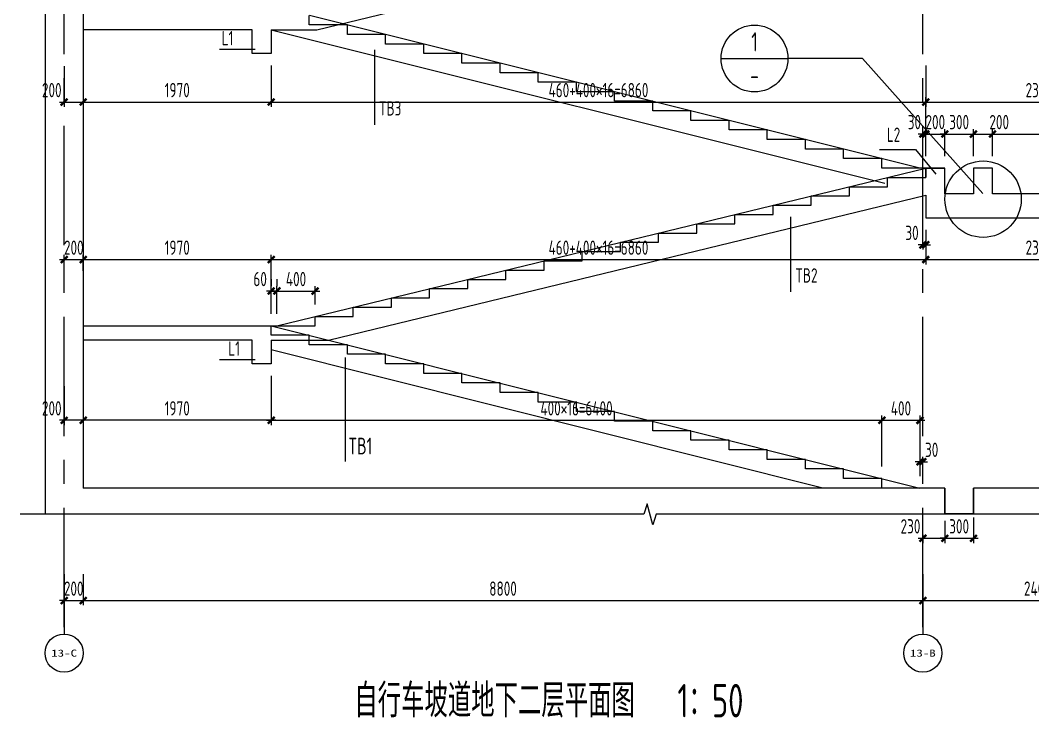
# Model space of a CAD drawing. Extents: x 20383 to 83436, y 6754 to 118707.
# Drawn here: x 33231 to 43842, y 23435 to 30740 of the extents above; entities that cross this region are included whole.
import ezdxf
from ezdxf.enums import TextEntityAlignment as Align

# ---------------------------------------------------------------- set-up
doc = ezdxf.new("R2010")
doc.units = 0
doc.header["$LTSCALE"] = 1000
doc.header["$MEASUREMENT"] = 0
doc.linetypes.add('CENTER', pattern=[2, 1.25, -0.25, 0.25, -0.25])
doc.layers.get('0').update_dxf_attribs({"linetype": 'CONTINUOUS'})
doc.layers.get('Defpoints').update_dxf_attribs({"color": 167, "linetype": 'CONTINUOUS'})
for name, color, linetype in [('$0$A_STR-砼墙', 51, 'CONTINUOUS'), ('02-TEXT_轴号', 7, 'CONTINUOUS'), ('104-13 B2核心筒$0$A_STR-砼墙', 51, 'CONTINUOUS'), ('A_STR-砼墙', 51, 'CONTINUOUS'), ('A_STR-砼柱', 51, 'CONTINUOUS'), ('AXIS', 253, 'CENTER'), ('AXIS_TEXT', 7, 'CONTINUOUS'), ('s-dim', 3, 'CONTINUOUS'), ('S-DIM-SYMB', 3, 'CONTINUOUS'), ('S-TEXT', 7, 'CONTINUOUS'), ('s-thin', 3, 'CONTINUOUS'), ('S_TEXT', 7, 'CONTINUOUS'), ('S_THIN', 7, 'CONTINUOUS')]:
    doc.layers.add(name, color=color, linetype=linetype)
doc.styles.add('_TCH_AXIS', font='STXIHEI.TTF')
doc.styles.add('COMPLEX', font='COMPLEX')
doc.styles.add('TSSD_Dimension', font='tssdeng.shx', dxfattribs={"width": 0.7, "bigfont": 'TSSDCHN.SHX'})
doc.styles.add('TSSD_Label', font='Tssdeng.shx', dxfattribs={"width": 0.7, "bigfont": 'Hztxt.shx'})
doc.styles.add('TSSD_Num', font='Tssdeng.shx', dxfattribs={"width": 0.7, "bigfont": 'Hztxt.shx'})
doc.styles.add('TSSD_Rein', font='Tssdeng.shx', dxfattribs={"width": 0.7, "bigfont": 'hztxt.shx'})
doc.dimstyles.new('TSSD_50_50', dxfattribs={"dimtxt": 150, "dimasz": 50, "dimexe": 50, "dimexo": 125, "dimgap": 50, "dimtad": 1, "dimdec": 0, "dimzin": 0, "dimdsep": 46, "dimtxsty": 'TSSD_Dimension', "dimblk": 'ARCHTICK', "dimblk1": 'ARCHTICK', "dimblk2": 'ARCHTICK', "dimcen": 0, "dimdle": 50, "dimclrt": 7, "dimadec": 0, "dimazin": 0, "dimtfac": 1, "dimtdec": 0, "dimtix": 1, "dimtmove": 2, "dimatfit": 3, "dimfxl": 1, "dimtolj": 1, "dimtzin": 0, "dimarcsym": 0})

# ---------------------------------------------------------------- blocks, each defined once
blk = doc.blocks.new('_ArchTick')
at = {"color": 0, "const_width": 0.5}
blk.add_lwpolyline([(-0.71, -0.71), (0.71, 0.71)], dxfattribs=at)
blk = doc.blocks.new('*D97')
at = {"layer": 'Defpoints', "color": 0, "transparency": 16777216}
for p in [(42691, 25062), (45091, 25062), (45091, 24662)]:
    blk.add_point(p, dxfattribs=at)
at = {"layer": 's-dim', "color": 0, "lineweight": -2, "transparency": 16777216}
for p, q in [((42691, 24937), (42691, 24612)), ((45091, 24937), (45091, 24612)), ((42641, 24662), (45141, 24662))]:
    blk.add_line(p, q, dxfattribs=at)
at = {"layer": 's-dim', "color": 0, "lineweight": -2, "transparency": 16777216, "xscale": 50, "yscale": 50, "zscale": 50, "rotation": 180}
blk.add_blockref('_ArchTick', (42691, 24662), dxfattribs=at)
at = {"layer": 's-dim', "color": 0, "lineweight": -2, "transparency": 16777216, "xscale": 50, "yscale": 50, "zscale": 50}
blk.add_blockref('_ArchTick', (45091, 24662), dxfattribs=at)
at = {"layer": 's-dim', "color": 7, "transparency": 16777216, "insert": (43891, 24787), "char_height": 150, "attachment_point": 5, "style": 'TSSD_Dimension'}
blk.add_mtext('\\A1;2400', dxfattribs=at)
blk = doc.blocks.new('*D98')
at = {"layer": 'Defpoints', "color": 0, "transparency": 16777216}
for p in [(33891, 25062), (42691, 25062), (42691, 24662)]:
    blk.add_point(p, dxfattribs=at)
at = {"layer": 's-dim', "color": 0, "lineweight": -2, "transparency": 16777216}
for p, q in [((33891, 24937), (33891, 24612)), ((42691, 24937), (42691, 24612)), ((33841, 24662), (42741, 24662))]:
    blk.add_line(p, q, dxfattribs=at)
at = {"layer": 's-dim', "color": 0, "lineweight": -2, "transparency": 16777216, "xscale": 50, "yscale": 50, "zscale": 50, "rotation": 180}
blk.add_blockref('_ArchTick', (33891, 24662), dxfattribs=at)
at = {"layer": 's-dim', "color": 0, "lineweight": -2, "transparency": 16777216, "xscale": 50, "yscale": 50, "zscale": 50}
blk.add_blockref('_ArchTick', (42691, 24662), dxfattribs=at)
at = {"layer": 's-dim', "color": 7, "transparency": 16777216, "insert": (38291, 24787), "char_height": 150, "attachment_point": 5, "style": 'TSSD_Dimension'}
blk.add_mtext('\\A1;8800', dxfattribs=at)
blk = doc.blocks.new('*D99')
at = {"layer": 'Defpoints', "color": 0, "transparency": 16777216}
for p in [(33691, 25062), (33891, 25062), (33891, 24662)]:
    blk.add_point(p, dxfattribs=at)
at = {"layer": 's-dim', "color": 0, "lineweight": -2, "transparency": 16777216}
for p, q in [((33691, 24937), (33691, 24612)), ((33891, 24937), (33891, 24612)), ((33691, 24662), (33641, 24662)), ((33691, 24662), (33891, 24662)), ((33891, 24662), (33941, 24662))]:
    blk.add_line(p, q, dxfattribs=at)
at = {"layer": 's-dim', "color": 0, "lineweight": -2, "transparency": 16777216, "xscale": 50, "yscale": 50, "zscale": 50}
blk.add_blockref('_ArchTick', (33691, 24662), dxfattribs=at)
at = {"layer": 's-dim', "color": 0, "lineweight": -2, "transparency": 16777216, "xscale": 50, "yscale": 50, "zscale": 50, "rotation": 180}
blk.add_blockref('_ArchTick', (33891, 24662), dxfattribs=at)
at = {"layer": 's-dim', "color": 7, "transparency": 16777216, "insert": (33791, 24787), "char_height": 150, "attachment_point": 5, "style": 'TSSD_Dimension'}
blk.add_mtext('\\A1;200', dxfattribs=at)
blk = doc.blocks.new('_AXISO')
blk.add_circle((0, 0), 0.5)
at = {"layer": 'AXIS_TEXT', "style": 'COMPLEX', "width": 1.041667}
blk.add_attdef('A', text='', height=0.56, dxfattribs=at).set_placement((-0.25, -0.28), (0.25, -0.28), align=Align.FIT)
blk = doc.blocks.new('*D109')
at = {"layer": 'Defpoints', "color": 0, "transparency": 16777216}
for p in [(35861, 27141), (33891, 27033), (33891, 26550)]:
    blk.add_point(p, dxfattribs=at)
at = {"layer": 's-dim', "color": 0, "lineweight": -2, "transparency": 16777216}
for p, q in [((35861, 27016), (35861, 26500)), ((33891, 26908), (33891, 26500)), ((35911, 26550), (33841, 26550))]:
    blk.add_line(p, q, dxfattribs=at)
at = {"layer": 's-dim', "color": 0, "lineweight": -2, "transparency": 16777216, "xscale": 50, "yscale": 50, "zscale": 50, "rotation": 180}
blk.add_blockref('_ArchTick', (33891, 26550), dxfattribs=at)
at = {"layer": 's-dim', "color": 0, "lineweight": -2, "transparency": 16777216, "xscale": 50, "yscale": 50, "zscale": 50}
blk.add_blockref('_ArchTick', (35861, 26550), dxfattribs=at)
at = {"layer": 's-dim', "color": 7, "transparency": 16777216, "insert": (34876, 26675), "char_height": 150, "attachment_point": 5, "style": 'TSSD_Dimension'}
blk.add_mtext('\\A1;1970', dxfattribs=at)
blk = doc.blocks.new('*D110')
at = {"layer": 'Defpoints', "color": 0, "transparency": 16777216}
for p in [(33691, 27033), (33891, 27033), (33691, 26550)]:
    blk.add_point(p, dxfattribs=at)
at = {"layer": 's-dim', "color": 0, "lineweight": -2, "transparency": 16777216}
for p, q in [((33691, 26908), (33691, 26500)), ((33891, 26908), (33891, 26500)), ((33941, 26550), (33641, 26550))]:
    blk.add_line(p, q, dxfattribs=at)
at = {"layer": 's-dim', "color": 0, "lineweight": -2, "transparency": 16777216, "xscale": 50, "yscale": 50, "zscale": 50, "rotation": 180}
blk.add_blockref('_ArchTick', (33691, 26550), dxfattribs=at)
at = {"layer": 's-dim', "color": 0, "lineweight": -2, "transparency": 16777216, "xscale": 50, "yscale": 50, "zscale": 50}
blk.add_blockref('_ArchTick', (33891, 26550), dxfattribs=at)
at = {"layer": 's-dim', "color": 7, "transparency": 16777216, "insert": (33561, 26675), "char_height": 150, "attachment_point": 5, "style": 'TSSD_Dimension'}
blk.add_mtext('\\A1;200', dxfattribs=at)
blk = doc.blocks.new('*D111')
at = {"layer": 'Defpoints', "color": 0, "transparency": 16777216}
for p in [(33891, 28233), (33691, 27992), (33891, 27992)]:
    blk.add_point(p, dxfattribs=at)
at = {"layer": 's-dim', "color": 0, "lineweight": -2, "transparency": 16777216}
for p, q in [((33641, 28233), (33941, 28233)), ((33691, 28117), (33691, 28283)), ((33891, 28117), (33891, 28283))]:
    blk.add_line(p, q, dxfattribs=at)
at = {"layer": 's-dim', "color": 0, "lineweight": -2, "transparency": 16777216, "xscale": 50, "yscale": 50, "zscale": 50, "rotation": 180}
blk.add_blockref('_ArchTick', (33691, 28233), dxfattribs=at)
at = {"layer": 's-dim', "color": 0, "lineweight": -2, "transparency": 16777216, "xscale": 50, "yscale": 50, "zscale": 50}
blk.add_blockref('_ArchTick', (33891, 28233), dxfattribs=at)
at = {"layer": 's-dim', "color": 7, "transparency": 16777216, "insert": (33792, 28358), "char_height": 150, "attachment_point": 5, "style": 'TSSD_Dimension'}
blk.add_mtext('\\A1;200', dxfattribs=at)
blk = doc.blocks.new('*D112')
at = {"layer": 'Defpoints', "color": 0, "transparency": 16777216}
for p in [(35861, 28233), (33891, 27992), (35861, 27541)]:
    blk.add_point(p, dxfattribs=at)
at = {"layer": 's-dim', "color": 0, "lineweight": -2, "transparency": 16777216}
for p, q in [((33841, 28233), (35911, 28233)), ((33891, 28117), (33891, 28283)), ((35861, 27666), (35861, 28283))]:
    blk.add_line(p, q, dxfattribs=at)
at = {"layer": 's-dim', "color": 0, "lineweight": -2, "transparency": 16777216, "xscale": 50, "yscale": 50, "zscale": 50, "rotation": 180}
blk.add_blockref('_ArchTick', (33891, 28233), dxfattribs=at)
at = {"layer": 's-dim', "color": 0, "lineweight": -2, "transparency": 16777216, "xscale": 50, "yscale": 50, "zscale": 50}
blk.add_blockref('_ArchTick', (35861, 28233), dxfattribs=at)
at = {"layer": 's-dim', "color": 7, "transparency": 16777216, "insert": (34876, 28358), "char_height": 150, "attachment_point": 5, "style": 'TSSD_Dimension'}
blk.add_mtext('\\A1;1970', dxfattribs=at)
blk = doc.blocks.new('*D113')
at = {"layer": 'Defpoints', "color": 0, "transparency": 16777216}
for p in [(42721, 28671), (42721, 28233), (35861, 27541)]:
    blk.add_point(p, dxfattribs=at)
at = {"layer": 's-dim', "color": 0, "lineweight": -2, "transparency": 16777216}
for p, q in [((42721, 28546), (42721, 28183)), ((35811, 28233), (42771, 28233)), ((35861, 27666), (35861, 28283))]:
    blk.add_line(p, q, dxfattribs=at)
at = {"layer": 's-dim', "color": 0, "lineweight": -2, "transparency": 16777216, "xscale": 50, "yscale": 50, "zscale": 50, "rotation": 180}
blk.add_blockref('_ArchTick', (35861, 28233), dxfattribs=at)
at = {"layer": 's-dim', "color": 0, "lineweight": -2, "transparency": 16777216, "xscale": 50, "yscale": 50, "zscale": 50}
blk.add_blockref('_ArchTick', (42721, 28233), dxfattribs=at)
at = {"layer": 's-dim', "color": 7, "transparency": 16777216, "insert": (39291, 28358), "char_height": 150, "attachment_point": 5, "style": 'TSSD_Dimension'}
blk.add_mtext('\\A1;460+400×16=6860', dxfattribs=at)
blk = doc.blocks.new('*D114')
at = {"layer": 'Defpoints', "color": 0, "transparency": 16777216}
for p in [(42721, 28671), (45091, 28671), (45091, 28233)]:
    blk.add_point(p, dxfattribs=at)
at = {"layer": 's-dim', "color": 0, "lineweight": -2, "transparency": 16777216}
for p, q in [((42721, 28546), (42721, 28183)), ((45091, 28546), (45091, 28183)), ((42671, 28233), (45141, 28233))]:
    blk.add_line(p, q, dxfattribs=at)
at = {"layer": 's-dim', "color": 0, "lineweight": -2, "transparency": 16777216, "xscale": 50, "yscale": 50, "zscale": 50, "rotation": 180}
blk.add_blockref('_ArchTick', (42721, 28233), dxfattribs=at)
at = {"layer": 's-dim', "color": 0, "lineweight": -2, "transparency": 16777216, "xscale": 50, "yscale": 50, "zscale": 50}
blk.add_blockref('_ArchTick', (45091, 28233), dxfattribs=at)
at = {"layer": 's-dim', "color": 7, "transparency": 16777216, "insert": (43906, 28358), "char_height": 150, "attachment_point": 5, "style": 'TSSD_Dimension'}
blk.add_mtext('\\A1;2370', dxfattribs=at)
blk = doc.blocks.new('*D115')
at = {"layer": 'Defpoints', "color": 0, "transparency": 16777216}
for p in [(33891, 30641), (33691, 30384), (33891, 29883)]:
    blk.add_point(p, dxfattribs=at)
at = {"layer": 's-dim', "color": 0, "lineweight": -2, "transparency": 16777216}
for p, q in [((33891, 30516), (33891, 29833)), ((33691, 30259), (33691, 29833)), ((33641, 29883), (33941, 29883))]:
    blk.add_line(p, q, dxfattribs=at)
at = {"layer": 's-dim', "color": 0, "lineweight": -2, "transparency": 16777216, "xscale": 50, "yscale": 50, "zscale": 50, "rotation": 180}
blk.add_blockref('_ArchTick', (33691, 29883), dxfattribs=at)
at = {"layer": 's-dim', "color": 0, "lineweight": -2, "transparency": 16777216, "xscale": 50, "yscale": 50, "zscale": 50}
blk.add_blockref('_ArchTick', (33891, 29883), dxfattribs=at)
at = {"layer": 's-dim', "color": 7, "transparency": 16777216, "insert": (33561, 30008), "char_height": 150, "attachment_point": 5, "style": 'TSSD_Dimension'}
blk.add_mtext('\\A1;200', dxfattribs=at)
blk = doc.blocks.new('*D116')
at = {"layer": 'Defpoints', "color": 0, "transparency": 16777216}
for p in [(33891, 30641), (35861, 30391), (35861, 29883)]:
    blk.add_point(p, dxfattribs=at)
at = {"layer": 's-dim', "color": 0, "lineweight": -2, "transparency": 16777216}
for p, q in [((33891, 30516), (33891, 29833)), ((35861, 30266), (35861, 29833)), ((33841, 29883), (35911, 29883))]:
    blk.add_line(p, q, dxfattribs=at)
at = {"layer": 's-dim', "color": 0, "lineweight": -2, "transparency": 16777216, "xscale": 50, "yscale": 50, "zscale": 50, "rotation": 180}
blk.add_blockref('_ArchTick', (33891, 29883), dxfattribs=at)
at = {"layer": 's-dim', "color": 0, "lineweight": -2, "transparency": 16777216, "xscale": 50, "yscale": 50, "zscale": 50}
blk.add_blockref('_ArchTick', (35861, 29883), dxfattribs=at)
at = {"layer": 's-dim', "color": 7, "transparency": 16777216, "insert": (34876, 30008), "char_height": 150, "attachment_point": 5, "style": 'TSSD_Dimension'}
blk.add_mtext('\\A1;1970', dxfattribs=at)
blk = doc.blocks.new('*D117')
at = {"layer": 'Defpoints', "color": 0, "transparency": 16777216}
for p in [(35861, 30391), (42721, 30391), (42721, 29883)]:
    blk.add_point(p, dxfattribs=at)
at = {"layer": 's-dim', "color": 0, "lineweight": -2, "transparency": 16777216}
for p, q in [((35861, 30266), (35861, 29833)), ((42721, 30266), (42721, 29833)), ((35811, 29883), (42771, 29883))]:
    blk.add_line(p, q, dxfattribs=at)
at = {"layer": 's-dim', "color": 0, "lineweight": -2, "transparency": 16777216, "xscale": 50, "yscale": 50, "zscale": 50, "rotation": 180}
blk.add_blockref('_ArchTick', (35861, 29883), dxfattribs=at)
at = {"layer": 's-dim', "color": 0, "lineweight": -2, "transparency": 16777216, "xscale": 50, "yscale": 50, "zscale": 50}
blk.add_blockref('_ArchTick', (42721, 29883), dxfattribs=at)
at = {"layer": 's-dim', "color": 7, "transparency": 16777216, "insert": (39291, 30008), "char_height": 150, "attachment_point": 5, "style": 'TSSD_Dimension'}
blk.add_mtext('\\A1;460+400×16=6860', dxfattribs=at)
blk = doc.blocks.new('*D118')
at = {"layer": 'Defpoints', "color": 0, "transparency": 16777216}
for p in [(45091, 29883), (45091, 29695), (42721, 29191)]:
    blk.add_point(p, dxfattribs=at)
at = {"layer": 's-dim', "color": 0, "lineweight": -2, "transparency": 16777216}
for p, q in [((42721, 29316), (42721, 29933)), ((45091, 29820), (45091, 29933)), ((42671, 29883), (45141, 29883))]:
    blk.add_line(p, q, dxfattribs=at)
at = {"layer": 's-dim', "color": 0, "lineweight": -2, "transparency": 16777216, "xscale": 50, "yscale": 50, "zscale": 50, "rotation": 180}
blk.add_blockref('_ArchTick', (42721, 29883), dxfattribs=at)
at = {"layer": 's-dim', "color": 0, "lineweight": -2, "transparency": 16777216, "xscale": 50, "yscale": 50, "zscale": 50}
blk.add_blockref('_ArchTick', (45091, 29883), dxfattribs=at)
at = {"layer": 's-dim', "color": 7, "transparency": 16777216, "insert": (43906, 30008), "char_height": 150, "attachment_point": 5, "style": 'TSSD_Dimension'}
blk.add_mtext('\\A1;2370', dxfattribs=at)
blk = doc.blocks.new('*D121')
at = {"layer": 'Defpoints', "color": 0, "transparency": 16777216}
for p in [(42721, 28546), (42691, 28529), (42721, 28388)]:
    blk.add_point(p, dxfattribs=at)
at = {"layer": 's-dim', "color": 0, "lineweight": -2, "transparency": 16777216}
for p, q in [((42691, 28388), (42641, 28388)), ((42691, 28404), (42691, 28338)), ((42691, 28388), (42721, 28388)), ((42721, 28421), (42721, 28338)), ((42721, 28388), (42771, 28388))]:
    blk.add_line(p, q, dxfattribs=at)
at = {"layer": 's-dim', "color": 0, "lineweight": -2, "transparency": 16777216, "xscale": 50, "yscale": 50, "zscale": 50}
blk.add_blockref('_ArchTick', (42691, 28388), dxfattribs=at)
at = {"layer": 's-dim', "color": 0, "lineweight": -2, "transparency": 16777216, "xscale": 50, "yscale": 50, "zscale": 50, "rotation": 180}
blk.add_blockref('_ArchTick', (42721, 28388), dxfattribs=at)
at = {"layer": 's-dim', "color": 7, "transparency": 16777216, "insert": (42577, 28513), "char_height": 150, "attachment_point": 5, "style": 'TSSD_Dimension'}
blk.add_mtext('\\A1;30', dxfattribs=at)
blk = doc.blocks.new('*D129')
at = {"layer": 'Defpoints', "color": 0, "transparency": 16777216}
for p in [(42721, 29548), (42691, 29191), (42721, 29191)]:
    blk.add_point(p, dxfattribs=at)
at = {"layer": 's-dim', "color": 0, "lineweight": -2, "transparency": 16777216}
for p, q in [((42691, 29548), (42641, 29548)), ((42691, 29316), (42691, 29598)), ((42691, 29548), (42721, 29548)), ((42721, 29316), (42721, 29598)), ((42721, 29548), (42771, 29548))]:
    blk.add_line(p, q, dxfattribs=at)
at = {"layer": 's-dim', "color": 0, "lineweight": -2, "transparency": 16777216, "xscale": 50, "yscale": 50, "zscale": 50}
blk.add_blockref('_ArchTick', (42691, 29548), dxfattribs=at)
at = {"layer": 's-dim', "color": 0, "lineweight": -2, "transparency": 16777216, "xscale": 50, "yscale": 50, "zscale": 50, "rotation": 180}
blk.add_blockref('_ArchTick', (42721, 29548), dxfattribs=at)
at = {"layer": 's-dim', "color": 7, "transparency": 16777216, "insert": (42602, 29673), "char_height": 150, "attachment_point": 5, "style": 'TSSD_Dimension'}
blk.add_mtext('\\A1;30', dxfattribs=at)
blk = doc.blocks.new('*D130')
at = {"layer": 'Defpoints', "color": 0, "transparency": 16777216}
for p in [(42921, 29548), (42721, 29191), (42921, 29191)]:
    blk.add_point(p, dxfattribs=at)
at = {"layer": 's-dim', "color": 0, "lineweight": -2, "transparency": 16777216}
for p, q in [((42721, 29548), (42671, 29548)), ((42721, 29316), (42721, 29598)), ((42721, 29548), (42921, 29548)), ((42921, 29316), (42921, 29598)), ((42921, 29548), (42971, 29548))]:
    blk.add_line(p, q, dxfattribs=at)
at = {"layer": 's-dim', "color": 0, "lineweight": -2, "transparency": 16777216, "xscale": 50, "yscale": 50, "zscale": 50}
blk.add_blockref('_ArchTick', (42721, 29548), dxfattribs=at)
at = {"layer": 's-dim', "color": 0, "lineweight": -2, "transparency": 16777216, "xscale": 50, "yscale": 50, "zscale": 50, "rotation": 180}
blk.add_blockref('_ArchTick', (42921, 29548), dxfattribs=at)
at = {"layer": 's-dim', "color": 7, "transparency": 16777216, "insert": (42821, 29673), "char_height": 150, "attachment_point": 5, "style": 'TSSD_Dimension'}
blk.add_mtext('\\A1;200', dxfattribs=at)
blk = doc.blocks.new('*D131')
at = {"layer": 'Defpoints', "color": 0, "transparency": 16777216}
for p in [(43221, 29548), (42921, 29191), (43221, 29191)]:
    blk.add_point(p, dxfattribs=at)
at = {"layer": 's-dim', "color": 0, "lineweight": -2, "transparency": 16777216}
for p, q in [((42921, 29548), (42871, 29548)), ((42921, 29316), (42921, 29598)), ((42921, 29548), (43221, 29548)), ((43221, 29316), (43221, 29598)), ((43221, 29548), (43271, 29548))]:
    blk.add_line(p, q, dxfattribs=at)
at = {"layer": 's-dim', "color": 0, "lineweight": -2, "transparency": 16777216, "xscale": 50, "yscale": 50, "zscale": 50}
blk.add_blockref('_ArchTick', (42921, 29548), dxfattribs=at)
at = {"layer": 's-dim', "color": 0, "lineweight": -2, "transparency": 16777216, "xscale": 50, "yscale": 50, "zscale": 50, "rotation": 180}
blk.add_blockref('_ArchTick', (43221, 29548), dxfattribs=at)
at = {"layer": 's-dim', "color": 7, "transparency": 16777216, "insert": (43071, 29673), "char_height": 150, "attachment_point": 5, "style": 'TSSD_Dimension'}
blk.add_mtext('\\A1;300', dxfattribs=at)
blk = doc.blocks.new('*D132')
at = {"layer": 'Defpoints', "color": 0, "transparency": 16777216}
for p in [(43421, 29548), (43221, 29191), (43421, 29191)]:
    blk.add_point(p, dxfattribs=at)
at = {"layer": 's-dim', "color": 0, "lineweight": -2, "transparency": 16777216}
for p, q in [((43171, 29548), (43471, 29548)), ((43221, 29316), (43221, 29598)), ((43421, 29316), (43421, 29598))]:
    blk.add_line(p, q, dxfattribs=at)
at = {"layer": 's-dim', "color": 0, "lineweight": -2, "transparency": 16777216, "xscale": 50, "yscale": 50, "zscale": 50, "rotation": 180}
blk.add_blockref('_ArchTick', (43221, 29548), dxfattribs=at)
at = {"layer": 's-dim', "color": 0, "lineweight": -2, "transparency": 16777216, "xscale": 50, "yscale": 50, "zscale": 50}
blk.add_blockref('_ArchTick', (43421, 29548), dxfattribs=at)
at = {"layer": 's-dim', "color": 7, "transparency": 16777216, "insert": (43491, 29673), "char_height": 150, "attachment_point": 5, "style": 'TSSD_Dimension'}
blk.add_mtext('\\A1;200', dxfattribs=at)
blk = doc.blocks.new('*D133')
at = {"layer": 'Defpoints', "color": 0, "transparency": 16777216}
for p in [(45091, 29548), (45091, 29504), (43421, 29191)]:
    blk.add_point(p, dxfattribs=at)
at = {"layer": 's-dim', "color": 0, "lineweight": -2, "transparency": 16777216}
for p, q in [((45091, 29629), (45091, 29598)), ((43371, 29548), (45141, 29548)), ((43421, 29316), (43421, 29598))]:
    blk.add_line(p, q, dxfattribs=at)
at = {"layer": 's-dim', "color": 0, "lineweight": -2, "transparency": 16777216, "xscale": 50, "yscale": 50, "zscale": 50, "rotation": 180}
blk.add_blockref('_ArchTick', (43421, 29548), dxfattribs=at)
at = {"layer": 's-dim', "color": 0, "lineweight": -2, "transparency": 16777216, "xscale": 50, "yscale": 50, "zscale": 50}
blk.add_blockref('_ArchTick', (45091, 29548), dxfattribs=at)
at = {"layer": 's-dim', "color": 7, "transparency": 16777216, "insert": (44256, 29673), "char_height": 150, "attachment_point": 5, "style": 'TSSD_Dimension'}
blk.add_mtext('\\A1;1670', dxfattribs=at)
blk = doc.blocks.new('ts_idx')
at = {"color": 0, "linetype": 'ByBlock', "lineweight": -2}
blk.add_line((-0.5, 0), (0.5, 0), dxfattribs=at)
blk.add_circle((0, 0), 0.5, dxfattribs=at)
at = {"color": 0, "linetype": 'ByBlock', "lineweight": -2, "style": 'TSSD_Num', "width": 0.7}
for tag, p in [('1', (0, 0.25)), ('A', (0, -0.25))]:
    blk.add_attdef(tag, text='', height=0.286, dxfattribs=at).set_placement(p, align=Align.MIDDLE_CENTER)
blk = doc.blocks.new('*D144')
at = {"layer": 'Defpoints', "color": 0, "transparency": 16777216}
for p in [(42921, 25621), (42691, 25476), (42921, 25314)]:
    blk.add_point(p, dxfattribs=at)
at = {"layer": 's-dim', "color": 0, "lineweight": -2, "transparency": 16777216}
for p, q in [((42921, 25496), (42921, 25264)), ((42641, 25314), (42971, 25314)), ((42691, 25351), (42691, 25264))]:
    blk.add_line(p, q, dxfattribs=at)
at = {"layer": 's-dim', "color": 0, "lineweight": -2, "transparency": 16777216, "xscale": 50, "yscale": 50, "zscale": 50, "rotation": 180}
blk.add_blockref('_ArchTick', (42691, 25314), dxfattribs=at)
at = {"layer": 's-dim', "color": 0, "lineweight": -2, "transparency": 16777216, "xscale": 50, "yscale": 50, "zscale": 50}
blk.add_blockref('_ArchTick', (42921, 25314), dxfattribs=at)
at = {"layer": 's-dim', "color": 7, "transparency": 16777216, "insert": (42561, 25439), "char_height": 150, "attachment_point": 5, "style": 'TSSD_Dimension'}
blk.add_mtext('\\A1;230', dxfattribs=at)
blk = doc.blocks.new('*D145')
at = {"layer": 'Defpoints', "color": 0, "transparency": 16777216}
for p in [(42921, 25621), (43221, 25658), (43221, 25314)]:
    blk.add_point(p, dxfattribs=at)
at = {"layer": 's-dim', "color": 0, "lineweight": -2, "transparency": 16777216}
for p, q in [((42921, 25496), (42921, 25264)), ((43221, 25533), (43221, 25264)), ((42921, 25314), (42871, 25314)), ((42921, 25314), (43221, 25314)), ((43221, 25314), (43271, 25314))]:
    blk.add_line(p, q, dxfattribs=at)
at = {"layer": 's-dim', "color": 0, "lineweight": -2, "transparency": 16777216, "xscale": 50, "yscale": 50, "zscale": 50}
blk.add_blockref('_ArchTick', (42921, 25314), dxfattribs=at)
at = {"layer": 's-dim', "color": 0, "lineweight": -2, "transparency": 16777216, "xscale": 50, "yscale": 50, "zscale": 50, "rotation": 180}
blk.add_blockref('_ArchTick', (43221, 25314), dxfattribs=at)
at = {"layer": 's-dim', "color": 7, "transparency": 16777216, "insert": (43071, 25439), "char_height": 150, "attachment_point": 5, "style": 'TSSD_Dimension'}
blk.add_mtext('\\A1;300', dxfattribs=at)
blk = doc.blocks.new('*D161')
at = {"layer": 'Defpoints', "color": 0, "transparency": 16777216}
for p in [(35861, 27141), (42261, 26550), (42261, 25941)]:
    blk.add_point(p, dxfattribs=at)
at = {"layer": 's-dim', "color": 0, "lineweight": -2, "transparency": 16777216}
for p, q in [((35861, 27016), (35861, 26500)), ((35811, 26550), (42311, 26550)), ((42261, 26066), (42261, 26600))]:
    blk.add_line(p, q, dxfattribs=at)
at = {"layer": 's-dim', "color": 0, "lineweight": -2, "transparency": 16777216, "xscale": 50, "yscale": 50, "zscale": 50, "rotation": 180}
blk.add_blockref('_ArchTick', (35861, 26550), dxfattribs=at)
at = {"layer": 's-dim', "color": 0, "lineweight": -2, "transparency": 16777216, "xscale": 50, "yscale": 50, "zscale": 50}
blk.add_blockref('_ArchTick', (42261, 26550), dxfattribs=at)
at = {"layer": 's-dim', "color": 7, "transparency": 16777216, "insert": (39061, 26675), "char_height": 150, "attachment_point": 5, "style": 'TSSD_Dimension'}
blk.add_mtext('\\A1;400×16=6400', dxfattribs=at)
blk = doc.blocks.new('*D169')
at = {"layer": 'Defpoints', "color": 0, "transparency": 16777216}
for p in [(42661, 26550), (42261, 25941), (42661, 25841)]:
    blk.add_point(p, dxfattribs=at)
at = {"layer": 's-dim', "color": 0, "lineweight": -2, "transparency": 16777216}
for p, q in [((42211, 26550), (42711, 26550)), ((42261, 26066), (42261, 26600)), ((42661, 25966), (42661, 26600))]:
    blk.add_line(p, q, dxfattribs=at)
at = {"layer": 's-dim', "color": 0, "lineweight": -2, "transparency": 16777216, "xscale": 50, "yscale": 50, "zscale": 50, "rotation": 180}
blk.add_blockref('_ArchTick', (42261, 26550), dxfattribs=at)
at = {"layer": 's-dim', "color": 0, "lineweight": -2, "transparency": 16777216, "xscale": 50, "yscale": 50, "zscale": 50}
blk.add_blockref('_ArchTick', (42661, 26550), dxfattribs=at)
at = {"layer": 's-dim', "color": 7, "transparency": 16777216, "insert": (42461, 26675), "char_height": 150, "attachment_point": 5, "style": 'TSSD_Dimension'}
blk.add_mtext('\\A1;400', dxfattribs=at)
blk = doc.blocks.new('*D170')
at = {"layer": 'Defpoints', "color": 0, "transparency": 16777216}
for p in [(42691, 26116), (42661, 25841), (42691, 25841)]:
    blk.add_point(p, dxfattribs=at)
at = {"layer": 's-dim', "color": 0, "lineweight": -2, "transparency": 16777216}
for p, q in [((42661, 26116), (42611, 26116)), ((42661, 25966), (42661, 26166)), ((42661, 26116), (42691, 26116)), ((42691, 25966), (42691, 26166)), ((42691, 26116), (42741, 26116))]:
    blk.add_line(p, q, dxfattribs=at)
at = {"layer": 's-dim', "color": 0, "lineweight": -2, "transparency": 16777216, "xscale": 50, "yscale": 50, "zscale": 50}
blk.add_blockref('_ArchTick', (42661, 26116), dxfattribs=at)
at = {"layer": 's-dim', "color": 0, "lineweight": -2, "transparency": 16777216, "xscale": 50, "yscale": 50, "zscale": 50, "rotation": 180}
blk.add_blockref('_ArchTick', (42691, 26116), dxfattribs=at)
at = {"layer": 's-dim', "color": 7, "transparency": 16777216, "insert": (42783, 26241), "char_height": 150, "attachment_point": 5, "style": 'TSSD_Dimension'}
blk.add_mtext('\\A1;30', dxfattribs=at)
blk = doc.blocks.new('*D171')
at = {"layer": 'Defpoints', "color": 0, "transparency": 16777216}
for p in [(36321, 27904), (36321, 27638), (35921, 27541)]:
    blk.add_point(p, dxfattribs=at)
at = {"layer": 's-dim', "color": 0, "lineweight": -2, "transparency": 16777216}
for p, q in [((35921, 27666), (35921, 27954)), ((36321, 27763), (36321, 27954)), ((35871, 27904), (36371, 27904))]:
    blk.add_line(p, q, dxfattribs=at)
at = {"layer": 's-dim', "color": 0, "lineweight": -2, "transparency": 16777216, "xscale": 50, "yscale": 50, "zscale": 50, "rotation": 180}
blk.add_blockref('_ArchTick', (35921, 27904), dxfattribs=at)
at = {"layer": 's-dim', "color": 0, "lineweight": -2, "transparency": 16777216, "xscale": 50, "yscale": 50, "zscale": 50}
blk.add_blockref('_ArchTick', (36321, 27904), dxfattribs=at)
at = {"layer": 's-dim', "color": 7, "transparency": 16777216, "insert": (36121, 28029), "char_height": 150, "attachment_point": 5, "style": 'TSSD_Dimension'}
blk.add_mtext('\\A1;400', dxfattribs=at)
blk = doc.blocks.new('*D172')
at = {"layer": 'Defpoints', "color": 0, "transparency": 16777216}
for p in [(35861, 27904), (35861, 27904), (35921, 27904)]:
    blk.add_point(p, dxfattribs=at)
at = {"layer": 's-dim', "color": 0, "lineweight": -2, "transparency": 16777216}
for p, q in [((35861, 28029), (35861, 27954)), ((35921, 28029), (35921, 27954)), ((35861, 27904), (35811, 27904)), ((35921, 27904), (35861, 27904)), ((35921, 27904), (35971, 27904))]:
    blk.add_line(p, q, dxfattribs=at)
at = {"layer": 's-dim', "color": 0, "lineweight": -2, "transparency": 16777216, "xscale": 50, "yscale": 50, "zscale": 50}
blk.add_blockref('_ArchTick', (35861, 27904), dxfattribs=at)
at = {"layer": 's-dim', "color": 0, "lineweight": -2, "transparency": 16777216, "xscale": 50, "yscale": 50, "zscale": 50, "rotation": 180}
blk.add_blockref('_ArchTick', (35921, 27904), dxfattribs=at)
at = {"layer": 's-dim', "color": 7, "transparency": 16777216, "insert": (35745, 28029), "char_height": 150, "attachment_point": 5, "style": 'TSSD_Dimension'}
blk.add_mtext('\\A1;60', dxfattribs=at)

msp = doc.modelspace()

# ---------------------------------------------------------------- linework, layer by layer
at = {"layer": '$0$A_STR-砼墙'}
for p, q in [((35660.5, 30640.8), (33890.5, 30640.8)), ((35860.5, 30640.8), (36338.4, 30640.8)), ((35660.5, 27390.8), (33890.5, 27390.8))]:
    msp.add_line(p, q, dxfattribs=at)
for points in [[(42720.5, 29190.8), (42260.5, 29190.8), (42260.5, 29290.8), (41860.5, 29290.8), (41860.5, 29390.8), (41460.5, 29390.8), (41460.5, 29490.8), (41060.5, 29490.8), (41060.5, 29590.8), (40660.5, 29590.8), (40660.5, 29690.8), (40260.5, 29690.8), (40260.5, 29790.8), (39860.5, 29790.8), (39860.5, 29890.8), (39460.5, 29890.8), (39460.5, 29990.8), (39060.5, 29990.8), (39060.5, 30090.8), (38660.5, 30090.8), (38660.5, 30190.8), (38260.5, 30190.8), (38260.5, 30290.8), (37860.5, 30290.8), (37860.5, 30390.8), (37460.5, 30390.8), (37460.5, 30490.8), (37060.5, 30490.8), (37060.5, 30590.8), (36660.5, 30590.8), (36660.5, 30690.8), (36260.5, 30690.8), (36260.5, 30790.8)], [(35860.5, 30640.8), (35860.5, 30390.8), (35660.5, 30390.8), (35660.5, 30640.8)], [(42290.5, 29028.7), (35860.5, 30636.2), (35860.5, 30636.2), (35860.5, 30636.2), (35860.5, 30636.2), (35860.5, 30636.2)], [(33890.5, 27540.8), (36320.5, 27540.8), (36320.5, 27637.9), (36720.5, 27637.9), (36720.5, 27734.9), (37120.5, 27734.9), (37120.5, 27832), (37520.5, 27832), (37520.5, 27929.1), (37920.5, 27929.1), (37920.5, 28026.1), (38320.5, 28026.1), (38320.5, 28123.2), (38720.5, 28123.2), (38720.5, 28220.2), (39120.5, 28220.2), (39120.5, 28317.3), (39520.5, 28317.3), (39520.5, 28414.4), (39920.5, 28414.4), (39920.5, 28511.4), (40320.5, 28511.4), (40320.5, 28608.5), (40720.5, 28608.5), (40720.5, 28705.5), (41120.5, 28705.5), (41120.5, 28802.6), (41520.5, 28802.6), (41520.5, 28899.7), (41920.5, 28899.7), (41920.5, 28996.7), (42320.5, 28996.7), (42320.5, 29093.8), (42720.5, 29093.8), (42720.5, 29190.8), (42920.5, 29190.8)], [(35860.5, 27390.8), (36462.1, 27390.8), (42720.5, 28909.4)], [(42260.5, 25840.8), (42260.5, 25840.8), (42260.5, 25940.8), (41860.5, 25940.8), (41860.5, 26040.8), (41460.5, 26040.8), (41460.5, 26140.8), (41060.5, 26140.8), (41060.5, 26240.8), (40660.5, 26240.8), (40660.5, 26340.8), (40260.5, 26340.8), (40260.5, 26440.8), (39860.5, 26440.8), (39860.5, 26540.8), (39460.5, 26540.8), (39460.5, 26640.8), (39060.5, 26640.8), (39060.5, 26740.8), (38660.5, 26740.8), (38660.5, 26840.8), (38260.5, 26840.8), (38260.5, 26940.8), (37860.5, 26940.8), (37860.5, 27040.8), (37460.5, 27040.8), (37460.5, 27140.8), (37060.5, 27140.8), (37060.5, 27240.8), (36660.5, 27240.8), (36660.5, 27340.8), (36260.5, 27340.8), (36260.5, 27440.8), (35860.5, 27440.8), (35860.5, 27540.8), (35860.5, 27540.8)], [(35860.5, 27390.8), (35860.5, 27140.8), (35660.5, 27140.8), (35660.5, 27390.8)], [(41642.1, 25840.8), (35860.5, 27286.2), (35860.5, 27286.2), (35860.5, 27286.2), (35860.5, 27286.2), (35860.5, 27286.2)]]:
    msp.add_lwpolyline(points, dxfattribs=at)
at = {"color": 4, "ltscale": 0.001}
msp.add_circle((43322.1, 28865.6), 400.2, dxfattribs=at)
at = {"layer": '104-13 B2核心筒$0$A_STR-砼墙'}
for p, q in [((33490.5, 36490.8), (33490.5, 25565.2)), ((33890.5, 36490.8), (33890.5, 25840.8))]:
    msp.add_line(p, q, dxfattribs=at)
at = {"layer": 'A_STR-砼墙'}
msp.add_line((41800.5, 25840.8), (33890.5, 25840.8), dxfattribs=at)
for points in [[(36338.4, 30640.8), (42720.5, 32186.5), (42720.5, 31820.8), (42920.5, 31820.8), (42920.5, 31820.8), (45090.5, 31820.8)], [(45090.5, 28920.8), (43420.5, 28920.8), (43420.5, 29190.8), (43220.5, 29190.8), (43220.5, 28920.8), (42920.5, 28920.8), (42920.5, 29190.8), (42720.5, 29190.8)], [(42720.5, 29190.8), (42720.5, 29093.8)], [(42720.5, 28909.4), (42720.5, 28670.8), (42920.5, 28670.8), (42920.5, 28670.8), (45090.5, 28670.8)], [(42920.5, 25840.8), (42920.5, 25570.8), (43220.5, 25570.8), (43220.5, 25840.8)]]:
    msp.add_lwpolyline(points, dxfattribs=at)
at = {"layer": 'A_STR-砼柱'}
for p, q in [((42660.5, 29190.8), (36260.6, 30790.8)), ((35920.5, 27540.8), (42720.5, 29190.8)), ((35860.5, 27540.8), (42660.5, 25840.8)), ((42920.5, 25840.8), (41800.5, 25840.8)), ((42920.5, 25570.8), (42920.5, 25840.8)), ((44340.5, 25840.8), (43220.5, 25840.8)), ((43220.5, 25840.8), (43220.5, 25570.8)), ((43220.5, 25570.8), (42920.5, 25570.8))]:
    msp.add_line(p, q, dxfattribs=at)
at = {"layer": 'AXIS', "color": 1}
for p, q in [((33690.5, 24384.2), (33690.5, 37720.4)), ((42690.5, 24384.2), (42690.5, 37720.4))]:
    msp.add_line(p, q, dxfattribs=at)
at = {"layer": 's-dim'}
for p, q in [((33690.5, 24811.7), (33690.5, 24311.7)), ((42690.5, 24811.7), (42690.5, 24311.7))]:
    msp.add_line(p, q, dxfattribs=at)
at = {"layer": 'S-TEXT'}
for p, q in [((42234.8, 29385.7), (42613.7, 29385.7)), ((42613.7, 29385.7), (42825.3, 29128.1))]:
    msp.add_line(p, q, dxfattribs=at)
at = {"layer": 's-thin'}
for p, q in [((42057.9, 30338.5), (41276.2, 30338.5)), ((43319.7, 28923.6), (42057.9, 30338.5))]:
    msp.add_line(p, q, dxfattribs=at)
msp.add_lwpolyline([(46430.5, 25565.2), (39895.6, 25565.2), (39860.6, 25455.2), (39800.6, 25675.2), (39765.6, 25565.2), (33230.7, 25565.2)], dxfattribs=at)
at = {"layer": 'S_TEXT', "ltscale": 99}
for p, q in [((36942.9, 30430.5), (36942.9, 29643.4)), ((41304.9, 28681.1), (41304.9, 27893.9)), ((36637.2, 27207.2), (36637.2, 26118.6))]:
    msp.add_line(p, q, dxfattribs=at)
at = {"layer": 'S_THIN'}
for p, q in [((35319.1, 30436.1), (35694.5, 30436.1)), ((35319.1, 27186.1), (35694.5, 27186.1))]:
    msp.add_line(p, q, dxfattribs=at)

# ---------------------------------------------------------------- block references
at = {"layer": 's-dim'}
ref = msp.add_blockref('_AXISO', (33690.5, 24111.7), dxfattribs=dict(at, xscale=400, yscale=400, zscale=400))
ref.add_attrib('A', '13-C', dxfattribs={"layer": '02-TEXT_轴号', "height": 73.67, "style": '_TCH_AXIS', "width": 1.215712}).set_placement((33555.4, 24074.8), (33825.6, 24074.8), align=Align.FIT)
ref = msp.add_blockref('_AXISO', (42690.5, 24111.7), dxfattribs=dict(at, xscale=400, yscale=400, zscale=400))
ref.add_attrib('A', '13-B', dxfattribs={"layer": '02-TEXT_轴号', "height": 74.57, "style": '_TCH_AXIS', "width": 1.342318}).set_placement((42555.6, 24074.4), (42825.5, 24074.4), align=Align.FIT)
at = {"layer": 's-thin'}
ref = msp.add_blockref('ts_idx', (40926.2, 30338.5), dxfattribs=dict(at, xscale=700, yscale=700, zscale=700))
ref.add_attrib('1', '1', dxfattribs={"height": 200, "style": 'TSSD_Num', "width": 0.7}).set_placement((40926.2, 30513.5), align=Align.MIDDLE_CENTER)
ref.add_attrib('-', '-', dxfattribs={"height": 200, "style": 'TSSD_Num', "width": 0.7}).set_placement((40926.2, 30163.5), align=Align.MIDDLE_CENTER)

# ---------------------------------------------------------------- texts
at = {"layer": 's-dim', "color": 0, "insert": (36919.5, 26367.6), "char_height": 175, "attachment_point": 3, "style": 'TSSD_Rein'}
msp.add_mtext_dynamic_manual_height_columns('TB1', width=439.113, gutter_width=875, heights=[0], dxfattribs=at)
at = {"layer": 'S-DIM-SYMB', "color": 0, "insert": (36732.2, 23788.5), "char_height": 350, "attachment_point": 1, "style": 'TSSD_Rein'}
msp.add_mtext_dynamic_manual_height_columns('自行车坡道地下二层平面图   1：50', width=4716.961, gutter_width=875, heights=[0], dxfattribs=at)
at = {"layer": 'S-TEXT', "style": 'TSSD_Label', "width": 0.7}
msp.add_text('L2', height=150, dxfattribs=at).set_placement((42313.3, 29421.1), align=Align.BOTTOM_LEFT)
at = {"layer": 'S_TEXT', "ltscale": 99, "style": 'TSSD_Dimension', "width": 0.7}
for p in [(35342.3, 30477.2), (35411, 27226.4)]:
    msp.add_text('L1', height=150, dxfattribs=at).set_placement(p)
at = {"layer": 'S_TEXT', "ltscale": 99, "char_height": 150, "attachment_point": 3, "style": 'TSSD_Dimension'}
for s, insert in [('TB3', (37225.1, 29891.7)), ('TB2', (41587.1, 28142.2))]:
    msp.add_mtext_dynamic_manual_height_columns(s, width=439.113, gutter_width=875, heights=[0], dxfattribs=dict(at, insert=insert))

# ---------------------------------------------------------------- dimensions: what is measured, and where the dimension line sits
at = {"layer": 's-dim'}
for base, p1, p2, picture, middle in [((33890.5, 29882.6), (33690.5, 30384.4), (33890.5, 30640.8), '*D115', (33561.5, 30007.6)), ((42720.5, 29548.1), (42690.5, 29190.8), (42720.5, 29190.8), '*D129', (42601.9, 29673.1)), ((43420.5, 29548.1), (43220.5, 29190.8), (43420.5, 29190.8), '*D132', (43491.5, 29673.1)), ((42720.5, 28388.4), (42690.5, 28529), (42720.5, 28545.8), '*D121', (42577.4, 28513.4)), ((33890.5, 28233.2), (33690.5, 27991.7), (33890.5, 27991.7), '*D111', (33792, 28358.2)), ((35860.5, 27904.1), (35920.5, 27904.1), (35860.5, 27904.1), '*D172', (35745, 28029.1)), ((33690.5, 26550.1), (33890.5, 27032.7), (33690.5, 27032.7), '*D110', (33561.5, 26675.1)), ((42690.5, 26116.1), (42660.5, 25840.8), (42690.5, 25840.8), '*D170', (42782.6, 26241.1)), ((42920.5, 25314.1), (42690.5, 25475.5), (42920.5, 25621.4), '*D144', (42561.5, 25439.1))]:
    dim = msp.add_linear_dim(base=base, p1=p1, p2=p2, dimstyle='TSSD_50_50', dxfattribs=at)
    dim.commit()
    dim.dimension.update_dxf_attribs({"geometry": picture, "text_midpoint": middle, "dimtype": 160})
for base, p1, p2, picture, middle in [((35860.5, 29882.6), (33890.5, 30640.8), (35860.5, 30390.8), '*D116', (34875.5, 30007.6)), ((45090.5, 29882.6), (42720.5, 29190.8), (45090.5, 29695.1), '*D118', (43905.5, 30007.6)), ((42920.5, 29548.1), (42720.5, 29190.8), (42920.5, 29190.8), '*D130', (42820.5, 29673.1)), ((43220.5, 29548.1), (42920.5, 29190.8), (43220.5, 29190.8), '*D131', (43070.5, 29673.1)), ((45090.5, 29548.1), (43420.5, 29190.8), (45090.5, 29503.8), '*D133', (44255.5, 29673.1)), ((45090.5, 28233.2), (42720.5, 28670.8), (45090.5, 28670.8), '*D114', (43905.5, 28358.2)), ((35860.5, 28233.2), (33890.5, 27991.7), (35860.5, 27540.8), '*D112', (34875.5, 28358.2)), ((36320.5, 27904.1), (35920.5, 27540.8), (36320.5, 27637.9), '*D171', (36120.5, 28029.1)), ((33890.5, 26550.1), (35860.5, 27140.8), (33890.5, 27032.7), '*D109', (34875.5, 26675.1)), ((42660.5, 26550.1), (42260.5, 25940.8), (42660.5, 25840.8), '*D169', (42460.5, 26675.1)), ((43220.5, 25314.1), (42920.5, 25621.4), (43220.5, 25657.9), '*D145', (43070.5, 25439.1))]:
    dim = msp.add_linear_dim(base=base, p1=p1, p2=p2, dimstyle='TSSD_50_50', dxfattribs=at)
    dim.commit()
    dim.dimension.update_dxf_attribs({"geometry": picture, "text_midpoint": middle})
for base, p1, p2, text, picture, middle in [((42720.5, 29882.6), (35860.5, 30390.8), (42720.5, 30390.8), '460+400×16=6860', '*D117', (39290.5, 30007.6)), ((42720.5, 28233.2), (35860.5, 27540.8), (42720.5, 28670.8), '460+400×16=6860', '*D113', (39290.5, 28358.2)), ((42260.5, 26550.1), (35860.5, 27140.8), (42260.5, 25940.8), '400×16=6400', '*D161', (39060.5, 26675.1))]:
    dim = msp.add_linear_dim(base=base, p1=p1, p2=p2, text=text, dimstyle='TSSD_50_50', dxfattribs=at)
    dim.commit()
    dim.dimension.update_dxf_attribs({"geometry": picture, "text_midpoint": middle})
for p1, p2, picture, middle in [((33690.5, 25062), (33890.5, 25062), '*D99', (33790.5, 24786.7)), ((33890.5, 25062), (42690.5, 25062), '*D98', (38290.5, 24786.7)), ((42690.5, 25062), (45090.5, 25062), '*D97', (43890.5, 24786.7))]:
    dim = msp.add_aligned_dim(p1=p1, p2=p2, distance=-400.3, dimstyle='TSSD_50_50', dxfattribs=at)
    dim.commit()
    dim.dimension.update_dxf_attribs({"geometry": picture, "text_midpoint": middle})

doc.saveas('drawing.dxf')
